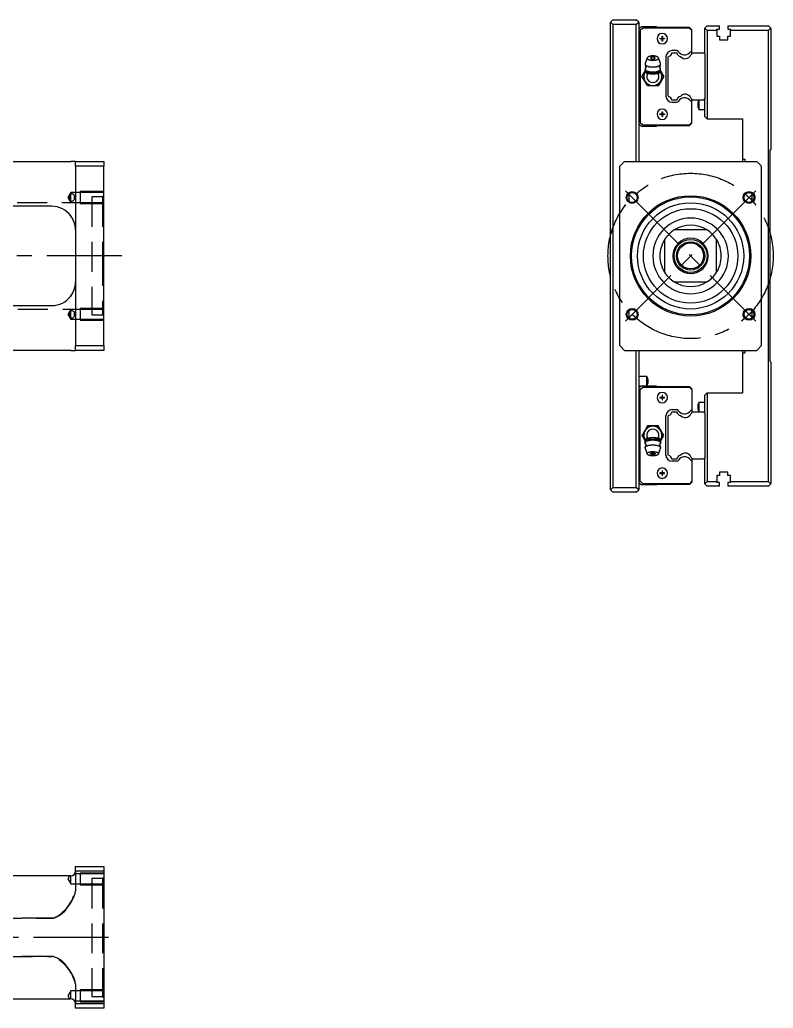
# Model space of a CAD drawing. Extents: x -25 to 921, y -348 to 120.
# Drawn here: x 601.9 to 921.1, y -318.6 to 100 of the extents above; entities that cross this region are included whole.
import ezdxf

# ---------------------------------------------------------------- set-up
doc = ezdxf.new("R2010")
doc.units = 0
doc.linetypes.add('CENTER', pattern=[50.8, 31.75, -6.35, 6.35, -6.35])
doc.linetypes.add('DASHED', pattern=[19.05, 12.7, -6.35])
doc.layers.get('0').update_dxf_attribs({"linetype": 'CONTINUOUS'})
doc.layers.add('CENTER', color=1, linetype='CENTER')

msp = doc.modelspace()

# ---------------------------------------------------------------- linework, layer by layer
at = {"color": 7, "linetype": 'CONTINUOUS'}
for p, q in [((853.08, 100), (852.08, 99)), ((852.08, -99), (852.08, 99)), ((852.08, 99), (853.08, 98)), ((853.08, 100), (863.08, 100)), ((863.08, 98), (853.08, 98)), ((853.08, 98), (853.08, -98)), ((864.08, 99), (863.08, 100)), ((863.08, 98), (864.08, 99)), ((863.08, 40), (863.08, 98)), ((864.08, 99), (864.08, 40)), ((865.08, 97), (864.08, 96)), ((865.78, 96.45), (864.78, 95.45)), ((871.58, 97), (865.08, 97)), ((885.58, 96.45), (865.78, 96.45)), ((871.83, 96.75), (871.58, 97)), ((885.58, 96.75), (871.83, 96.75)), ((886.58, 95.75), (885.58, 96.75)), ((886.58, 95.45), (885.58, 96.45)), ((892.08, 96.5), (893.08, 97.5)), ((892.08, 85.4), (892.08, 96.5)), ((893.08, 95.5), (892.08, 96.5)), ((893.08, 97.5), (898.38, 97.5)), ((898.38, 96), (898.38, 97.5)), ((901.78, 97.5), (919.08, 97.5)), ((901.78, 97.5), (901.78, 96)), ((919.08, 97.5), (920.08, 96.5)), ((920.08, 96.5), (919.08, 95.5)), ((920.08, 96.5), (920.08, 45)), ((864.78, 95.45), (864.78, 56.55)), ((873.08, 92.1), (873.98, 92.1)), ((873.08, 91.9), (873.08, 92.1)), ((873.98, 92.1), (873.98, 93)), ((873.98, 93), (874.18, 93)), ((873.98, 92.1), (874.08, 92)), ((874.18, 92.1), (874.08, 92)), ((874.18, 93), (874.18, 92.1)), ((874.18, 92.1), (875.08, 92.1)), ((875.08, 92.1), (875.08, 91.9)), ((886.58, 95.45), (886.58, 95.75)), ((886.58, 86.92), (886.58, 95.45)), ((897.23, 95.5), (893.08, 95.5)), ((893.08, 95.5), (893.08, 58)), ((897.23, 95.5), (897.23, 96)), ((897.23, 96), (898.38, 96)), ((897.23, 95.5), (897.23, 93)), ((897.23, 93), (898.38, 93)), ((898.38, 93), (898.38, 91.5)), ((901.78, 96), (902.93, 96)), ((901.78, 93), (902.93, 93)), ((901.78, 91.5), (901.78, 93)), ((902.93, 96), (902.93, 95.5)), ((902.93, 93), (902.93, 95.5)), ((919.08, 95.5), (902.93, 95.5)), ((919.08, -95.5), (919.08, 95.5)), ((873.98, 91.9), (873.08, 91.9)), ((873.98, 91.9), (874.08, 92)), ((873.98, 91), (873.98, 91.9)), ((874.18, 91), (873.98, 91)), ((874.18, 91.9), (874.08, 92)), ((875.08, 91.9), (874.18, 91.9)), ((874.18, 91.9), (874.18, 91)), ((898.38, 91.5), (901.78, 91.5)), ((864.08, 87), (864.58, 86.5)), ((864.58, 86.5), (864.58, 80.5)), ((867.7, 83.89), (866.81, 81.44)), ((867.7, 83.89), (867.68, 83.81)), ((867.68, 83.81), (867.68, 83.73)), ((867.68, 83.73), (867.7, 83.65)), ((867.73, 83.95), (867.7, 83.89)), ((867.77, 84.02), (867.73, 83.95)), ((867.83, 84.08), (867.77, 84.02)), ((867.89, 84.14), (867.83, 84.08)), ((867.97, 84.2), (867.89, 84.14)), ((868.06, 84.25), (867.97, 84.2)), ((868.15, 84.31), (868.06, 84.25)), ((868.26, 84.36), (868.15, 84.31)), ((868.38, 84.41), (868.26, 84.36)), ((868.5, 84.45), (868.38, 84.41)), ((868.64, 84.49), (868.5, 84.45)), ((868.78, 84.53), (868.64, 84.49)), ((868.93, 84.57), (868.78, 84.53)), ((869.08, 84.6), (868.93, 84.57)), ((869.24, 84.62), (869.08, 84.6)), ((869.1, 83.83), (869.08, 83.79)), ((869.08, 83.79), (869.08, 83.76)), ((869.08, 83.76), (869.08, 83.73)), ((869.08, 83.73), (869.1, 83.69)), ((869.11, 83.86), (869.1, 83.83)), ((869.14, 83.89), (869.11, 83.86)), ((869.17, 83.92), (869.14, 83.89)), ((869.21, 83.95), (869.17, 83.92)), ((869.26, 83.98), (869.21, 83.95)), ((869.4, 84.64), (869.24, 84.62)), ((869.31, 84.01), (869.26, 83.98)), ((869.37, 84.03), (869.31, 84.01)), ((869.44, 84.05), (869.37, 84.03)), ((869.57, 84.66), (869.4, 84.64)), ((869.51, 84.07), (869.44, 84.05)), ((869.58, 84.09), (869.51, 84.07)), ((869.74, 84.67), (869.57, 84.66)), ((869.66, 84.11), (869.58, 84.09)), ((869.74, 84.12), (869.66, 84.11)), ((869.91, 84.68), (869.74, 84.67)), ((869.82, 84.13), (869.74, 84.12)), ((869.91, 84.14), (869.82, 84.13)), ((870.08, 84.68), (869.91, 84.68)), ((869.99, 84.14), (869.91, 84.14)), ((870.08, 84.14), (869.99, 84.14)), ((870.25, 84.68), (870.08, 84.68)), ((870.17, 84.14), (870.08, 84.14)), ((870.25, 84.14), (870.17, 84.14)), ((870.42, 84.67), (870.25, 84.68)), ((870.34, 84.13), (870.25, 84.14)), ((870.42, 84.12), (870.34, 84.13)), ((870.59, 84.66), (870.42, 84.67)), ((870.5, 84.11), (870.42, 84.12)), ((870.58, 84.09), (870.5, 84.11)), ((870.65, 84.07), (870.58, 84.09)), ((870.76, 84.64), (870.59, 84.66)), ((870.72, 84.05), (870.65, 84.07)), ((870.79, 84.03), (870.72, 84.05)), ((870.92, 84.62), (870.76, 84.64)), ((870.85, 84.01), (870.79, 84.03)), ((870.9, 83.98), (870.85, 84.01)), ((870.95, 83.95), (870.9, 83.98)), ((871.08, 84.6), (870.92, 84.62)), ((870.99, 83.92), (870.95, 83.95)), ((871.02, 83.89), (870.99, 83.92)), ((871.05, 83.86), (871.02, 83.89)), ((871.06, 83.83), (871.05, 83.86)), ((871.08, 83.79), (871.06, 83.83)), ((871.06, 83.69), (871.08, 83.73)), ((871.23, 84.57), (871.08, 84.6)), ((871.08, 83.76), (871.08, 83.79)), ((871.08, 83.73), (871.08, 83.76)), ((871.38, 84.53), (871.23, 84.57)), ((871.52, 84.49), (871.38, 84.53)), ((871.66, 84.45), (871.52, 84.49)), ((871.78, 84.41), (871.66, 84.45)), ((871.9, 84.36), (871.78, 84.41)), ((872.01, 84.31), (871.9, 84.36)), ((872.1, 84.25), (872.01, 84.31)), ((872.19, 84.2), (872.1, 84.25)), ((872.27, 84.14), (872.19, 84.2)), ((872.33, 84.08), (872.27, 84.14)), ((872.39, 84.02), (872.33, 84.08)), ((872.43, 83.95), (872.39, 84.02)), ((872.46, 83.89), (872.43, 83.95)), ((872.48, 83.81), (872.46, 83.89)), ((873.35, 81.44), (872.46, 83.89)), ((872.46, 83.65), (872.48, 83.73)), ((872.48, 83.73), (872.48, 83.81)), ((875.65, 84.33), (875.65, 67.67)), ((876.58, 84.2), (876.74, 84.48)), ((876.58, 67.8), (876.58, 84.2)), ((878.14, 86), (880.22, 86)), ((880.16, 86.93), (878.25, 86.93)), ((886.58, 86.92), (885.62, 85.95)), ((886.13, 85.15), (886.58, 85.6)), ((886.58, 85.6), (886.58, 86.92)), ((886.58, 85.6), (886.98, 86)), ((886.98, 86), (891.48, 86)), ((891.48, 86), (892.08, 85.4)), ((892.08, 85.4), (892.08, 66.6)), ((864.58, 80.5), (864.08, 80)), ((866.81, 81.44), (866.78, 81.27)), ((866.78, 81.27), (866.79, 81.17)), ((866.79, 81.17), (866.82, 81.07)), ((866.82, 81.07), (866.87, 80.97)), ((866.87, 80.97), (866.94, 80.88)), ((866.95, 79.59), (866.9, 79.52)), ((866.94, 80.88), (867.03, 80.78)), ((867.01, 79.65), (866.95, 79.59)), ((867.08, 79.71), (867.01, 79.65)), ((867.03, 80.78), (867.14, 80.69)), ((867.14, 79.77), (867.08, 79.71)), ((867.14, 80.69), (867.27, 80.61)), ((867.27, 80.61), (867.41, 80.52)), ((867.41, 80.52), (867.57, 80.45)), ((867.57, 80.45), (867.75, 80.37)), ((867.7, 83.65), (867.73, 83.58)), ((867.73, 83.58), (867.78, 83.5)), ((867.75, 80.37), (867.94, 80.31)), ((867.78, 83.5), (867.85, 83.42)), ((867.85, 83.42), (867.93, 83.35)), ((867.93, 83.35), (868.03, 83.28)), ((867.94, 80.31), (868.14, 80.24)), ((868.03, 83.28), (868.14, 83.22)), ((868.14, 83.22), (868.27, 83.16)), ((868.14, 80.24), (868.36, 80.19)), ((868.27, 83.16), (868.41, 83.1)), ((868.36, 80.19), (868.58, 80.14)), ((868.41, 83.1), (868.56, 83.05)), ((868.56, 83.05), (868.73, 83)), ((868.58, 80.14), (868.82, 80.1)), ((868.73, 83), (868.9, 82.96)), ((868.82, 80.1), (869.06, 80.07)), ((868.9, 82.96), (869.09, 82.92)), ((869.06, 80.07), (869.31, 80.04)), ((869.09, 82.92), (869.28, 82.9)), ((869.1, 83.69), (869.11, 83.66)), ((869.11, 83.66), (869.14, 83.63)), ((869.14, 83.63), (869.17, 83.6)), ((869.17, 83.6), (869.21, 83.57)), ((869.21, 83.57), (869.26, 83.54)), ((869.26, 83.54), (869.31, 83.51)), ((869.28, 82.9), (869.47, 82.87)), ((869.31, 83.51), (869.37, 83.49)), ((869.31, 80.04), (869.56, 80.02)), ((869.37, 83.49), (869.44, 83.47)), ((869.44, 83.47), (869.51, 83.45)), ((869.47, 82.87), (869.67, 82.86)), ((869.51, 83.45), (869.58, 83.43)), ((869.56, 80.02), (869.82, 80.01)), ((869.58, 83.43), (869.66, 83.41)), ((869.66, 83.41), (869.74, 83.4)), ((869.67, 82.86), (869.88, 82.85)), ((869.74, 83.4), (869.82, 83.39)), ((869.82, 83.39), (869.91, 83.38)), ((869.82, 80.01), (870.08, 80)), ((869.88, 82.85), (870.08, 82.84)), ((869.91, 83.38), (869.99, 83.38)), ((869.99, 83.38), (870.08, 83.38)), ((870.08, 83.38), (870.17, 83.38)), ((870.08, 82.84), (870.28, 82.85)), ((870.08, 80), (870.34, 80.01)), ((870.17, 83.38), (870.25, 83.38)), ((870.25, 83.38), (870.34, 83.39)), ((870.28, 82.85), (870.49, 82.86)), ((870.34, 83.39), (870.42, 83.4)), ((870.34, 80.01), (870.6, 80.02)), ((870.42, 83.4), (870.5, 83.41)), ((870.49, 82.86), (870.69, 82.87)), ((870.5, 83.41), (870.58, 83.43)), ((870.58, 83.43), (870.65, 83.45)), ((870.6, 80.02), (870.85, 80.04)), ((870.65, 83.45), (870.72, 83.47)), ((870.69, 82.87), (870.88, 82.9)), ((870.72, 83.47), (870.79, 83.49)), ((870.79, 83.49), (870.85, 83.51)), ((870.85, 83.51), (870.9, 83.54)), ((870.85, 80.04), (871.1, 80.07)), ((870.88, 82.9), (871.07, 82.92)), ((870.9, 83.54), (870.95, 83.57)), ((870.95, 83.57), (870.99, 83.6)), ((870.99, 83.6), (871.02, 83.63)), ((871.02, 83.63), (871.05, 83.66)), ((871.05, 83.66), (871.06, 83.69)), ((871.07, 82.92), (871.26, 82.96)), ((871.1, 80.07), (871.34, 80.1)), ((871.26, 82.96), (871.43, 83)), ((871.34, 80.1), (871.58, 80.14)), ((871.43, 83), (871.6, 83.05)), ((871.58, 80.14), (871.8, 80.19)), ((871.6, 83.05), (871.75, 83.1)), ((871.75, 83.1), (871.89, 83.16)), ((871.8, 80.19), (872.02, 80.24)), ((871.89, 83.16), (872.02, 83.22)), ((872.02, 83.22), (872.13, 83.28)), ((872.02, 80.24), (872.22, 80.31)), ((872.13, 83.28), (872.23, 83.35)), ((872.22, 80.31), (872.41, 80.37)), ((872.23, 83.35), (872.31, 83.42)), ((872.31, 83.42), (872.38, 83.5)), ((872.38, 83.5), (872.43, 83.58)), ((872.41, 80.37), (872.59, 80.45)), ((872.43, 83.58), (872.46, 83.65)), ((872.59, 80.45), (872.75, 80.52)), ((872.75, 80.52), (872.89, 80.61)), ((872.89, 80.61), (873.02, 80.69)), ((873.02, 80.69), (873.13, 80.78)), ((873.08, 79.71), (873.02, 79.77)), ((873.15, 79.65), (873.08, 79.71)), ((873.13, 80.78), (873.22, 80.88)), ((873.21, 79.59), (873.15, 79.65)), ((873.26, 79.52), (873.21, 79.59)), ((873.22, 80.88), (873.29, 80.97)), ((873.29, 80.97), (873.34, 81.07)), ((873.34, 81.07), (873.37, 81.17)), ((873.38, 81.27), (873.35, 81.44)), ((873.37, 81.17), (873.38, 81.27)), ((865.46, 76), (866.62, 78)), ((866.62, 74), (865.46, 76)), ((866.62, 78), (866.9, 78.49)), ((866.8, 79.33), (866.78, 79.26)), ((866.78, 79.26), (866.78, 79.19)), ((866.78, 79.19), (866.79, 79.09)), ((866.78, 79.19), (866.78, 78.82)), ((866.78, 78.82), (866.78, 78.75)), ((866.78, 78.75), (866.8, 78.69)), ((866.79, 79.09), (866.82, 78.99)), ((866.82, 79.39), (866.8, 79.33)), ((866.8, 78.69), (866.82, 78.62)), ((866.85, 79.46), (866.82, 79.39)), ((866.82, 78.99), (866.87, 78.9)), ((866.82, 78.62), (866.85, 78.55)), ((866.9, 79.52), (866.85, 79.46)), ((866.85, 78.55), (866.9, 78.49)), ((866.87, 78.9), (866.94, 78.8)), ((866.9, 78.49), (866.95, 78.42)), ((866.94, 78.8), (867.03, 78.71)), ((866.95, 78.42), (867.01, 78.36)), ((866.99, 77.98), (867, 78.05)), ((866.99, 77.91), (866.99, 77.98)), ((867, 77.84), (866.99, 77.91)), ((867, 78.05), (867.02, 78.12)), ((867.01, 77.78), (867, 77.84)), ((867.01, 78.36), (867.08, 78.3)), ((867.02, 77.72), (867.01, 77.78)), ((867.02, 78.12), (867.04, 78.2)), ((867.05, 77.66), (867.02, 77.72)), ((867.03, 78.71), (867.14, 78.62)), ((867.04, 78.2), (867.07, 78.27)), ((867.08, 77.61), (867.05, 77.66)), ((867.07, 78.27), (867.08, 78.29)), ((867.08, 78.3), (867.2, 78.21)), ((867.08, 78.3), (868.07, 77.46)), ((867.11, 77.55), (867.08, 77.61)), ((867.16, 77.5), (867.11, 77.55)), ((867.14, 78.62), (867.27, 78.53)), ((867.2, 77.46), (867.16, 77.5)), ((867.2, 78.21), (867.34, 78.12)), ((867.26, 77.41), (867.2, 77.46)), ((867.32, 77.36), (867.26, 77.41)), ((867.27, 78.53), (867.41, 78.45)), ((867.4, 77.32), (867.32, 77.36)), ((867.34, 78.12), (867.5, 78.03)), ((867.48, 77.28), (867.4, 77.32)), ((867.41, 78.45), (867.57, 78.37)), ((867.57, 77.24), (867.48, 77.28)), ((867.5, 78.03), (867.67, 77.96)), ((867.57, 78.37), (867.75, 78.3)), ((867.67, 77.21), (867.57, 77.24)), ((867.67, 77.96), (867.87, 77.88)), ((867.76, 77.18), (867.67, 77.21)), ((867.75, 78.3), (867.94, 78.23)), ((867.87, 77.88), (868.07, 77.82)), ((867.94, 78.23), (868.14, 78.17)), ((868.07, 77.82), (868.29, 77.76)), ((868.24, 77.35), (868.07, 77.46)), ((868.14, 78.17), (868.36, 78.11)), ((868.44, 77.27), (868.24, 77.35)), ((868.29, 77.76), (868.53, 77.71)), ((868.36, 78.11), (868.58, 78.07)), ((868.53, 77.71), (868.77, 77.66)), ((868.58, 78.07), (868.82, 78.02)), ((868.77, 77.66), (869.02, 77.63)), ((868.82, 78.02), (869.06, 77.99)), ((869.02, 77.63), (869.28, 77.6)), ((869.06, 77.99), (869.31, 77.96)), ((869.28, 77.6), (869.54, 77.58)), ((869.31, 77.96), (869.56, 77.94)), ((869.54, 77.58), (869.81, 77.56)), ((869.56, 77.94), (869.82, 77.93)), ((869.81, 77.56), (870.08, 77.56)), ((869.82, 77.93), (870.08, 77.93)), ((870.08, 77.93), (870.34, 77.93)), ((870.08, 77.56), (870.35, 77.56)), ((870.34, 77.93), (870.6, 77.94)), ((870.35, 77.56), (870.62, 77.58)), ((870.6, 77.94), (870.85, 77.96)), ((870.62, 77.58), (870.88, 77.6)), ((870.85, 77.96), (871.1, 77.99)), ((870.88, 77.6), (871.14, 77.63)), ((871.1, 77.99), (871.34, 78.02)), ((871.14, 77.63), (871.39, 77.66)), ((871.34, 78.02), (871.58, 78.07)), ((871.39, 77.66), (871.63, 77.71)), ((871.58, 78.07), (871.8, 78.11)), ((871.63, 77.71), (871.87, 77.76)), ((871.86, 77.32), (871.65, 77.25)), ((871.8, 78.11), (872.02, 78.17)), ((872.09, 77.46), (871.86, 77.32)), ((871.87, 77.76), (872.09, 77.82)), ((872.02, 78.17), (872.22, 78.23)), ((872.09, 77.46), (873.08, 78.3)), ((872.09, 77.82), (872.29, 77.88)), ((872.22, 78.23), (872.41, 78.3)), ((872.29, 77.88), (872.49, 77.96)), ((872.49, 77.21), (872.4, 77.18)), ((872.41, 78.3), (872.59, 78.37)), ((872.49, 77.96), (872.66, 78.03)), ((872.59, 77.24), (872.49, 77.21)), ((872.59, 78.37), (872.75, 78.45)), ((872.68, 77.28), (872.59, 77.24)), ((872.66, 78.03), (872.82, 78.12)), ((872.76, 77.32), (872.68, 77.28)), ((872.75, 78.45), (872.89, 78.53)), ((872.83, 77.36), (872.76, 77.32)), ((872.82, 78.12), (872.96, 78.21)), ((872.9, 77.41), (872.83, 77.36)), ((872.89, 78.53), (873.02, 78.62)), ((872.96, 77.46), (872.9, 77.41)), ((872.96, 78.21), (873.08, 78.3)), ((873, 77.5), (872.96, 77.46)), ((873.05, 77.55), (873, 77.5)), ((873.02, 78.62), (873.13, 78.71)), ((873.08, 77.61), (873.05, 77.55)), ((873.08, 78.3), (873.15, 78.36)), ((873.08, 78.29), (873.09, 78.27)), ((873.11, 77.66), (873.08, 77.61)), ((873.09, 78.27), (873.12, 78.2)), ((873.14, 77.72), (873.11, 77.66)), ((873.12, 78.2), (873.14, 78.12)), ((873.13, 78.71), (873.22, 78.8)), ((873.14, 78.12), (873.16, 78.05)), ((873.15, 77.78), (873.14, 77.72)), ((873.15, 78.36), (873.21, 78.42)), ((873.16, 77.84), (873.15, 77.78)), ((873.16, 78.05), (873.17, 77.98)), ((873.17, 77.91), (873.16, 77.84)), ((873.17, 77.98), (873.17, 77.91)), ((873.21, 78.42), (873.26, 78.49)), ((873.22, 78.8), (873.29, 78.9)), ((873.31, 79.46), (873.26, 79.52)), ((873.26, 78.49), (873.31, 78.55)), ((873.26, 78.49), (873.54, 78)), ((873.29, 78.9), (873.34, 78.99)), ((873.34, 79.39), (873.31, 79.46)), ((873.31, 78.55), (873.34, 78.62)), ((873.36, 79.33), (873.34, 79.39)), ((873.34, 78.99), (873.37, 79.09)), ((873.34, 78.62), (873.36, 78.69)), ((873.38, 79.26), (873.36, 79.33)), ((873.36, 78.69), (873.38, 78.75)), ((873.37, 79.09), (873.38, 79.19)), ((873.38, 79.19), (873.38, 79.26)), ((873.38, 78.82), (873.38, 79.19)), ((873.38, 78.75), (873.38, 78.82)), ((873.54, 78), (874.7, 76)), ((874.7, 76), (873.54, 74)), ((864.08, 72), (864.58, 71.5)), ((864.58, 71.5), (864.58, 65.5)), ((867.77, 72), (866.62, 74)), ((870.08, 72), (867.77, 72)), ((872.39, 72), (870.08, 72)), ((873.54, 74), (872.39, 72)), ((876.74, 67.52), (876.58, 67.8)), ((864.58, 65.5), (864.08, 65)), ((880.22, 66), (878.14, 66)), ((878.25, 65.07), (880.16, 65.07)), ((885.62, 66.05), (886.58, 65.08)), ((886.98, 66), (886.13, 66.85)), ((886.58, 65.08), (886.58, 66.4)), ((886.58, 56.55), (886.58, 65.08)), ((891.48, 66), (886.98, 66)), ((889.08, 64.06), (889.08, 63.94)), ((889.58, 66), (889.58, 62)), ((892.08, 66.6), (891.48, 66)), ((892.08, 66), (891.48, 66)), ((892.08, 59), (892.08, 66.6)), ((873.08, 60.1), (873.98, 60.1)), ((873.08, 59.9), (873.08, 60.1)), ((873.98, 59.9), (873.08, 59.9)), ((873.98, 60.1), (873.98, 61)), ((873.98, 61), (874.18, 61)), ((873.98, 60.1), (874.08, 60)), ((873.98, 59.9), (874.08, 60)), ((873.98, 59), (873.98, 59.9)), ((874.18, 59), (873.98, 59)), ((874.18, 60.1), (874.08, 60)), ((874.18, 59.9), (874.08, 60)), ((874.18, 61), (874.18, 60.1)), ((874.18, 60.1), (875.08, 60.1)), ((875.08, 59.9), (874.18, 59.9)), ((874.18, 59.9), (874.18, 59)), ((875.08, 60.1), (875.08, 59.9)), ((889.58, 62), (892.08, 62)), ((892.08, 59), (893.08, 58)), ((864.08, 56), (865.08, 55)), ((864.78, 56.55), (865.78, 55.55)), ((865.08, 55), (871.58, 55)), ((865.78, 55.55), (885.58, 55.55)), ((871.58, 55), (871.83, 55.25)), ((871.83, 55.25), (885.58, 55.25)), ((885.58, 55.55), (886.58, 56.55)), ((885.58, 55.25), (886.58, 56.25)), ((886.58, 56.25), (886.58, 56.55)), ((893.08, 58), (908.08, 58)), ((908.08, 58), (908.08, 41)), ((919.58, 44.5), (920.08, 45)), ((919.58, 44.5), (919.58, -44.5)), ((590, 40), (623.5, 40)), ((625.5, 40), (623.5, 40)), ((625.5, 38), (625.5, 40)), ((625.5, 40), (637.5, 40)), ((625.5, 38), (625.5, -38)), ((637.5, 38), (625.5, 38)), ((637.5, 40), (637.5, 38)), ((637.5, -38), (637.5, 38)), ((858.08, 40), (856.08, 38)), ((856.08, -38), (856.08, 38)), ((858.08, 40), (914.08, 40)), ((908.08, 41), (908.08, 40)), ((908.08, 41), (909.08, 41)), ((909.08, 41), (909.08, 40)), ((916.08, 38), (914.08, 40)), ((916.08, -38), (916.08, 38)), ((623.02, 24.91), (623.06, 25.23)), ((623.06, 25.23), (623.16, 25.61)), ((623.16, 25.61), (623.3, 25.99)), ((623.3, 25.99), (623.5, 26.44)), ((623.5, 26.44), (623.72, 26.43)), ((623.5, 23.06), (623.5, 26.44)), ((623.72, 26.43), (623.94, 26.4)), ((623.94, 26.4), (624.15, 26.35)), ((624.15, 26.35), (624.35, 26.28)), ((624.35, 26.28), (624.58, 26.14)), ((624.58, 26.14), (624.77, 25.97)), ((624.77, 25.97), (624.91, 25.77)), ((624.91, 25.77), (625.02, 25.53)), ((625.02, 25.53), (625.08, 25.3)), ((860.08, 23.06), (860.08, 26.44)), ((912.08, 26.44), (912.08, 23.06)), ((615.5, 21), (575, 21)), ((623.58, 23.06), (623.5, 23.06)), ((623.82, 23.08), (623.58, 23.06)), ((624.04, 23.12), (623.82, 23.08)), ((624.29, 23.2), (624.04, 23.12)), ((624.52, 23.31), (624.29, 23.2)), ((624.72, 23.48), (624.52, 23.31)), ((624.88, 23.67), (624.72, 23.48)), ((624.99, 23.9), (624.88, 23.67)), ((625.06, 24.11), (624.99, 23.9)), ((893.01, 11), (879.15, 11)), ((875.08, 6.93), (875.08, -6.93)), ((897.08, -6.93), (897.08, 6.93)), ((879.15, -11), (893.01, -11)), ((575, -21), (615.5, -21)), ((623.02, -24.59), (623.06, -24.27)), ((623.06, -24.27), (623.16, -23.89)), ((623.16, -23.89), (623.3, -23.51)), ((623.3, -23.51), (623.5, -23.06)), ((623.5, -23.06), (623.72, -23.07)), ((623.5, -26.44), (623.5, -23.06)), ((623.72, -23.07), (623.94, -23.1)), ((623.94, -23.1), (624.15, -23.15)), ((624.15, -23.15), (624.35, -23.22)), ((624.35, -23.22), (624.58, -23.35)), ((624.58, -23.35), (624.77, -23.53)), ((624.77, -23.53), (624.91, -23.73)), ((624.91, -23.73), (625.02, -23.96)), ((625.02, -23.96), (625.08, -24.2)), ((860.08, -26.44), (860.08, -23.06)), ((912.08, -23.06), (912.08, -26.44)), ((623.58, -26.43), (623.5, -26.44)), ((623.82, -26.42), (623.58, -26.43)), ((624.04, -26.38), (623.82, -26.42)), ((624.29, -26.3), (624.04, -26.38)), ((624.52, -26.18), (624.29, -26.3)), ((624.72, -26.02), (624.52, -26.18)), ((624.88, -25.83), (624.72, -26.02)), ((624.99, -25.6), (624.88, -25.83)), ((625.06, -25.39), (624.99, -25.6)), ((623.5, -40), (590, -40)), ((623.5, -40), (625.5, -40)), ((625.5, -40), (625.5, -38)), ((625.5, -38), (637.5, -38)), ((637.5, -40), (625.5, -40)), ((637.5, -38), (637.5, -40)), ((856.08, -38), (858.08, -40)), ((858.08, -40), (914.08, -40)), ((863.08, -98), (863.08, -40)), ((864.08, -40), (864.08, -99)), ((908.08, -40), (908.08, -41)), ((908.08, -41), (909.08, -41)), ((908.08, -41), (908.08, -58)), ((909.08, -40), (909.08, -41)), ((914.08, -40), (916.08, -38)), ((920.08, -45), (919.58, -44.5)), ((920.08, -45), (920.08, -96.5)), ((867.58, -51), (864.08, -51)), ((867.58, -53), (867.58, -51)), ((867.58, -55), (867.58, -53)), ((868.08, -53.06), (868.08, -52.94)), ((864.08, -55), (865.08, -55)), ((864.08, -56), (865.08, -55)), ((864.78, -56.55), (865.78, -55.55)), ((864.78, -95.45), (864.78, -56.55)), ((865.08, -55), (871.58, -55)), ((865.78, -55.55), (885.58, -55.55)), ((871.58, -55), (871.83, -55.25)), ((871.83, -55.25), (885.58, -55.25)), ((885.58, -55.25), (886.58, -56.25)), ((885.58, -55.55), (886.58, -56.55)), ((886.58, -56.25), (886.58, -56.55)), ((886.58, -56.55), (886.58, -65.08)), ((893.08, -58), (892.08, -59)), ((893.08, -58), (908.08, -58)), ((893.08, -58), (893.08, -95.5)), ((873.98, -59.9), (873.08, -59.9)), ((873.08, -59.9), (873.08, -60.1)), ((873.08, -60.1), (873.98, -60.1)), ((873.98, -59), (873.98, -59.9)), ((874.18, -59), (873.98, -59)), ((873.98, -59.9), (874.08, -60)), ((873.98, -60.1), (874.08, -60)), ((873.98, -60.1), (873.98, -61)), ((873.98, -61), (874.18, -61)), ((874.18, -59.9), (874.08, -60)), ((874.18, -60.1), (874.08, -60)), ((874.18, -59.9), (874.18, -59)), ((875.08, -59.9), (874.18, -59.9)), ((874.18, -61), (874.18, -60.1)), ((874.18, -60.1), (875.08, -60.1)), ((875.08, -60.1), (875.08, -59.9)), ((892.08, -62), (889.58, -62)), ((889.58, -62), (889.58, -66)), ((892.08, -66.6), (892.08, -59)), ((864.58, -65.5), (864.08, -65)), ((864.58, -71.5), (864.58, -65.5)), ((878.14, -66), (880.22, -66)), ((878.25, -65.07), (880.16, -65.07)), ((885.62, -66.05), (886.58, -65.08)), ((886.13, -66.85), (886.58, -66.4)), ((886.58, -65.08), (886.58, -66.4)), ((886.58, -66.4), (886.98, -66)), ((886.98, -66), (891.48, -66)), ((889.08, -63.94), (889.08, -64.06)), ((891.48, -66), (892.08, -66)), ((891.48, -66), (892.08, -66.6)), ((892.08, -66.6), (892.08, -85.4)), ((875.65, -84.33), (875.65, -67.67)), ((876.58, -67.8), (876.74, -67.52)), ((876.58, -84.2), (876.58, -67.8)), ((864.08, -72), (864.58, -71.5)), ((866.62, -74), (865.46, -76)), ((867.77, -72), (866.62, -74)), ((870.08, -72), (867.77, -72)), ((872.39, -72), (870.08, -72)), ((873.54, -74), (872.39, -72)), ((874.7, -76), (873.54, -74)), ((865.46, -76), (866.62, -78)), ((866.62, -78), (866.9, -78.49)), ((866.78, -78.75), (866.8, -78.69)), ((866.78, -78.82), (866.78, -78.75)), ((866.78, -78.82), (866.78, -79.19)), ((866.78, -79.19), (866.79, -79.09)), ((866.78, -79.26), (866.78, -79.19)), ((866.8, -79.33), (866.78, -79.26)), ((866.79, -79.09), (866.82, -78.99)), ((866.8, -78.69), (866.82, -78.62)), ((866.82, -79.39), (866.8, -79.33)), ((866.82, -78.62), (866.85, -78.55)), ((866.82, -78.99), (866.87, -78.9)), ((866.85, -79.46), (866.82, -79.39)), ((866.85, -78.55), (866.9, -78.49)), ((866.9, -79.52), (866.85, -79.46)), ((866.87, -78.9), (866.94, -78.8)), ((866.9, -78.49), (866.95, -78.42)), ((866.95, -79.59), (866.9, -79.52)), ((866.94, -78.8), (867.03, -78.71)), ((866.95, -78.42), (867.01, -78.36)), ((867, -77.85), (866.99, -77.91)), ((866.99, -77.91), (866.99, -77.98)), ((866.99, -77.98), (867, -78.05)), ((867.01, -77.78), (867, -77.85)), ((867, -78.05), (867.02, -78.12)), ((867.02, -77.72), (867.01, -77.78)), ((867.01, -78.36), (867.08, -78.3)), ((867.05, -77.66), (867.02, -77.72)), ((867.02, -78.12), (867.04, -78.2)), ((867.03, -78.71), (867.14, -78.62)), ((867.04, -78.2), (867.07, -78.27)), ((867.08, -77.61), (867.05, -77.66)), ((867.07, -78.27), (867.08, -78.29)), ((868.07, -77.46), (867.08, -78.3)), ((867.11, -77.55), (867.08, -77.61)), ((867.08, -78.3), (867.2, -78.21)), ((867.15, -77.5), (867.11, -77.55)), ((867.14, -78.62), (867.27, -78.53)), ((867.2, -77.46), (867.15, -77.5)), ((867.26, -77.41), (867.2, -77.46)), ((867.2, -78.21), (867.34, -78.12)), ((867.32, -77.36), (867.26, -77.41)), ((867.27, -78.53), (867.41, -78.45)), ((867.4, -77.32), (867.32, -77.36)), ((867.34, -78.12), (867.5, -78.03)), ((867.48, -77.28), (867.4, -77.32)), ((867.41, -78.45), (867.57, -78.37)), ((867.57, -77.24), (867.48, -77.28)), ((867.5, -78.03), (867.67, -77.96)), ((867.66, -77.21), (867.57, -77.24)), ((867.57, -78.37), (867.75, -78.3)), ((867.76, -77.18), (867.66, -77.21)), ((867.67, -77.96), (867.87, -77.88)), ((867.75, -78.3), (867.94, -78.23)), ((867.87, -77.88), (868.07, -77.82)), ((867.94, -78.23), (868.14, -78.17)), ((868.19, -77.38), (868.07, -77.46)), ((868.07, -77.82), (868.29, -77.76)), ((868.14, -78.17), (868.36, -78.11)), ((868.38, -77.29), (868.19, -77.38)), ((868.29, -77.76), (868.53, -77.71)), ((868.36, -78.11), (868.58, -78.07)), ((868.53, -77.71), (868.77, -77.66)), ((868.58, -78.07), (868.82, -78.02)), ((868.77, -77.66), (869.02, -77.63)), ((868.82, -78.02), (869.06, -77.99)), ((869.02, -77.63), (869.28, -77.6)), ((869.06, -77.99), (869.31, -77.96)), ((869.28, -77.6), (869.54, -77.58)), ((869.31, -77.96), (869.56, -77.94)), ((869.54, -77.58), (869.81, -77.56)), ((869.56, -77.94), (869.82, -77.93)), ((869.81, -77.56), (870.08, -77.56)), ((869.82, -77.93), (870.08, -77.93)), ((870.08, -77.56), (870.35, -77.56)), ((870.08, -77.93), (870.34, -77.93)), ((870.34, -77.93), (870.6, -77.94)), ((870.35, -77.56), (870.62, -77.58)), ((870.6, -77.94), (870.85, -77.96)), ((870.62, -77.58), (870.88, -77.6)), ((870.85, -77.96), (871.1, -77.99)), ((870.88, -77.6), (871.14, -77.63)), ((871.1, -77.99), (871.34, -78.02)), ((871.14, -77.63), (871.39, -77.66)), ((871.34, -78.02), (871.58, -78.07)), ((871.39, -77.66), (871.63, -77.71)), ((871.58, -78.07), (871.8, -78.11)), ((871.63, -77.71), (871.87, -77.76)), ((871.91, -77.34), (871.68, -77.26)), ((871.8, -78.11), (872.02, -78.17)), ((871.87, -77.76), (872.09, -77.82)), ((872.09, -77.46), (871.91, -77.34)), ((872.02, -78.17), (872.22, -78.23)), ((873.08, -78.3), (872.09, -77.46)), ((872.09, -77.82), (872.29, -77.88)), ((872.22, -78.23), (872.41, -78.3)), ((872.29, -77.88), (872.49, -77.96)), ((872.5, -77.21), (872.4, -77.18)), ((872.41, -78.3), (872.59, -78.37)), ((872.49, -77.96), (872.66, -78.03)), ((872.59, -77.24), (872.5, -77.21)), ((872.68, -77.28), (872.59, -77.24)), ((872.59, -78.37), (872.75, -78.45)), ((872.66, -78.03), (872.82, -78.12)), ((872.76, -77.32), (872.68, -77.28)), ((872.75, -78.45), (872.89, -78.53)), ((872.84, -77.36), (872.76, -77.32)), ((872.82, -78.12), (872.96, -78.21)), ((872.9, -77.41), (872.84, -77.36)), ((872.89, -78.53), (873.02, -78.62)), ((872.96, -77.46), (872.9, -77.41)), ((873, -77.5), (872.96, -77.46)), ((872.96, -78.21), (873.08, -78.3)), ((873.05, -77.55), (873, -77.5)), ((873.02, -78.62), (873.13, -78.71)), ((873.08, -77.61), (873.05, -77.55)), ((873.11, -77.66), (873.08, -77.61)), ((873.08, -78.29), (873.09, -78.27)), ((873.08, -78.3), (873.15, -78.36)), ((873.09, -78.27), (873.12, -78.2)), ((873.14, -77.72), (873.11, -77.66)), ((873.12, -78.2), (873.14, -78.12)), ((873.13, -78.71), (873.22, -78.8)), ((873.15, -77.78), (873.14, -77.72)), ((873.14, -78.12), (873.16, -78.05)), ((873.16, -77.84), (873.15, -77.78)), ((873.15, -78.36), (873.21, -78.42)), ((873.17, -77.91), (873.16, -77.84)), ((873.16, -78.05), (873.17, -77.98)), ((873.17, -77.98), (873.17, -77.91)), ((873.21, -78.42), (873.26, -78.49)), ((873.26, -79.52), (873.21, -79.59)), ((873.22, -78.8), (873.29, -78.9)), ((873.26, -78.49), (873.54, -78)), ((873.26, -78.49), (873.31, -78.55)), ((873.31, -79.46), (873.26, -79.52)), ((873.29, -78.9), (873.34, -78.99)), ((873.31, -78.55), (873.34, -78.62)), ((873.34, -79.39), (873.31, -79.46)), ((873.34, -78.62), (873.36, -78.69)), ((873.34, -78.99), (873.37, -79.09)), ((873.36, -79.33), (873.34, -79.39)), ((873.36, -78.69), (873.38, -78.75)), ((873.38, -79.26), (873.36, -79.33)), ((873.37, -79.09), (873.38, -79.19)), ((873.38, -78.75), (873.38, -78.82)), ((873.38, -79.19), (873.38, -78.82)), ((873.38, -79.19), (873.38, -79.26)), ((873.54, -78), (874.7, -76)), ((864.58, -80.5), (864.08, -80)), ((864.58, -86.5), (864.58, -80.5)), ((866.78, -81.27), (866.79, -81.17)), ((866.81, -81.44), (866.78, -81.27)), ((866.79, -81.17), (866.82, -81.07)), ((866.81, -81.44), (867.7, -83.89)), ((866.82, -81.07), (866.87, -80.97)), ((866.87, -80.97), (866.94, -80.88)), ((866.94, -80.88), (867.03, -80.78)), ((867.01, -79.65), (866.95, -79.59)), ((867.08, -79.71), (867.01, -79.65)), ((867.03, -80.78), (867.14, -80.69)), ((867.08, -79.71), (867.14, -79.77)), ((867.14, -80.69), (867.27, -80.61)), ((867.27, -80.61), (867.41, -80.52)), ((867.41, -80.52), (867.57, -80.45)), ((867.57, -80.45), (867.75, -80.37)), ((867.68, -83.73), (867.7, -83.65)), ((867.7, -83.65), (867.73, -83.58)), ((867.73, -83.58), (867.78, -83.5)), ((867.75, -80.37), (867.94, -80.31)), ((867.78, -83.5), (867.85, -83.42)), ((867.85, -83.42), (867.93, -83.35)), ((867.93, -83.35), (868.03, -83.28)), ((867.94, -80.31), (868.14, -80.24)), ((868.03, -83.28), (868.14, -83.22)), ((868.14, -80.24), (868.36, -80.19)), ((868.14, -83.22), (868.27, -83.16)), ((868.27, -83.16), (868.41, -83.1)), ((868.36, -80.19), (868.58, -80.14)), ((868.41, -83.1), (868.56, -83.05)), ((868.56, -83.05), (868.73, -83)), ((868.58, -80.14), (868.82, -80.1)), ((868.73, -83), (868.9, -82.96)), ((868.82, -80.1), (869.06, -80.07)), ((868.9, -82.96), (869.09, -82.92)), ((869.06, -80.07), (869.31, -80.04)), ((869.08, -83.73), (869.1, -83.69)), ((869.09, -82.92), (869.28, -82.9)), ((869.1, -83.69), (869.11, -83.66)), ((869.11, -83.66), (869.14, -83.63)), ((869.14, -83.63), (869.17, -83.6)), ((869.17, -83.6), (869.21, -83.57)), ((869.21, -83.57), (869.26, -83.54)), ((869.26, -83.54), (869.31, -83.51)), ((869.28, -82.9), (869.47, -82.87)), ((869.31, -80.04), (869.56, -80.02)), ((869.31, -83.51), (869.37, -83.49)), ((869.37, -83.49), (869.44, -83.47)), ((869.44, -83.47), (869.51, -83.45)), ((869.47, -82.87), (869.67, -82.86)), ((869.51, -83.45), (869.58, -83.43)), ((869.56, -80.02), (869.82, -80.01)), ((869.58, -83.43), (869.66, -83.41)), ((869.66, -83.41), (869.74, -83.4)), ((869.67, -82.86), (869.88, -82.85)), ((869.74, -83.4), (869.82, -83.39)), ((869.82, -80.01), (870.08, -80)), ((869.82, -83.39), (869.91, -83.38)), ((869.88, -82.85), (870.08, -82.84)), ((869.91, -83.38), (869.99, -83.38)), ((869.99, -83.38), (870.08, -83.38)), ((870.08, -80), (870.34, -80.01)), ((870.08, -82.84), (870.28, -82.85)), ((870.08, -83.38), (870.17, -83.38)), ((870.17, -83.38), (870.25, -83.38)), ((870.25, -83.38), (870.34, -83.39)), ((870.28, -82.85), (870.49, -82.86)), ((870.34, -80.01), (870.6, -80.02)), ((870.34, -83.39), (870.42, -83.4)), ((870.42, -83.4), (870.5, -83.41)), ((870.49, -82.86), (870.69, -82.87)), ((870.5, -83.41), (870.58, -83.43)), ((870.58, -83.43), (870.65, -83.45)), ((870.6, -80.02), (870.85, -80.04)), ((870.65, -83.45), (870.72, -83.47)), ((870.69, -82.87), (870.88, -82.9)), ((870.72, -83.47), (870.79, -83.49)), ((870.79, -83.49), (870.85, -83.51)), ((870.85, -80.04), (871.1, -80.07)), ((870.85, -83.51), (870.9, -83.54)), ((870.88, -82.9), (871.07, -82.92)), ((870.9, -83.54), (870.95, -83.57)), ((870.95, -83.57), (870.99, -83.6)), ((870.99, -83.6), (871.02, -83.63)), ((871.02, -83.63), (871.05, -83.66)), ((871.05, -83.66), (871.06, -83.69)), ((871.06, -83.69), (871.08, -83.73)), ((871.07, -82.92), (871.26, -82.96)), ((871.1, -80.07), (871.34, -80.1)), ((871.26, -82.96), (871.43, -83)), ((871.34, -80.1), (871.58, -80.14)), ((871.43, -83), (871.6, -83.05)), ((871.58, -80.14), (871.8, -80.19)), ((871.6, -83.05), (871.75, -83.1)), ((871.75, -83.1), (871.89, -83.16)), ((871.8, -80.19), (872.02, -80.24)), ((871.89, -83.16), (872.02, -83.22)), ((872.02, -80.24), (872.22, -80.31)), ((872.02, -83.22), (872.13, -83.28)), ((872.13, -83.28), (872.23, -83.35)), ((872.22, -80.31), (872.41, -80.37)), ((872.23, -83.35), (872.31, -83.42)), ((872.31, -83.42), (872.38, -83.5)), ((872.38, -83.5), (872.43, -83.58)), ((872.41, -80.37), (872.59, -80.45)), ((872.43, -83.58), (872.46, -83.65)), ((872.46, -83.89), (873.35, -81.44)), ((872.46, -83.65), (872.48, -83.73)), ((872.59, -80.45), (872.75, -80.52)), ((872.75, -80.52), (872.89, -80.61)), ((872.89, -80.61), (873.02, -80.69)), ((873.02, -79.77), (873.08, -79.71)), ((873.02, -80.69), (873.13, -80.78)), ((873.15, -79.65), (873.08, -79.71)), ((873.13, -80.78), (873.22, -80.88)), ((873.21, -79.59), (873.15, -79.65)), ((873.22, -80.88), (873.29, -80.97)), ((873.29, -80.97), (873.34, -81.07)), ((873.34, -81.07), (873.37, -81.17)), ((873.38, -81.3), (873.35, -81.44)), ((873.37, -81.17), (873.38, -81.27)), ((873.38, -81.27), (873.38, -81.3)), ((864.08, -87), (864.58, -86.5)), ((867.68, -83.81), (867.68, -83.73)), ((867.7, -83.89), (867.68, -83.81)), ((867.73, -83.95), (867.7, -83.89)), ((867.77, -84.02), (867.73, -83.95)), ((867.83, -84.08), (867.77, -84.02)), ((867.89, -84.14), (867.83, -84.08)), ((867.97, -84.2), (867.89, -84.14)), ((868.06, -84.25), (867.97, -84.2)), ((868.15, -84.31), (868.06, -84.25)), ((868.26, -84.36), (868.15, -84.31)), ((868.38, -84.41), (868.26, -84.36)), ((868.5, -84.45), (868.38, -84.41)), ((868.64, -84.49), (868.5, -84.45)), ((868.78, -84.53), (868.64, -84.49)), ((868.93, -84.57), (868.78, -84.53)), ((869.08, -84.6), (868.93, -84.57)), ((869.08, -83.76), (869.08, -83.73)), ((869.08, -83.79), (869.08, -83.76)), ((869.1, -83.83), (869.08, -83.79)), ((869.24, -84.62), (869.08, -84.6)), ((869.11, -83.86), (869.1, -83.83)), ((869.14, -83.89), (869.11, -83.86)), ((869.17, -83.92), (869.14, -83.89)), ((869.21, -83.95), (869.17, -83.92)), ((869.26, -83.98), (869.21, -83.95)), ((869.4, -84.64), (869.24, -84.62)), ((869.31, -84.01), (869.26, -83.98)), ((869.37, -84.03), (869.31, -84.01)), ((869.44, -84.05), (869.37, -84.03)), ((869.57, -84.66), (869.4, -84.64)), ((869.51, -84.07), (869.44, -84.05)), ((869.58, -84.09), (869.51, -84.07)), ((869.74, -84.67), (869.57, -84.66)), ((869.66, -84.11), (869.58, -84.09)), ((869.74, -84.12), (869.66, -84.11)), ((869.82, -84.13), (869.74, -84.12)), ((869.91, -84.68), (869.74, -84.67)), ((869.91, -84.14), (869.82, -84.13)), ((869.99, -84.14), (869.91, -84.14)), ((870.08, -84.68), (869.91, -84.68)), ((870.08, -84.14), (869.99, -84.14)), ((870.17, -84.14), (870.08, -84.14)), ((870.25, -84.68), (870.08, -84.68)), ((870.25, -84.14), (870.17, -84.14)), ((870.34, -84.13), (870.25, -84.14)), ((870.42, -84.67), (870.25, -84.68)), ((870.42, -84.12), (870.34, -84.13)), ((870.5, -84.11), (870.42, -84.12)), ((870.59, -84.66), (870.42, -84.67)), ((870.58, -84.09), (870.5, -84.11)), ((870.65, -84.07), (870.58, -84.09)), ((870.76, -84.64), (870.59, -84.66)), ((870.72, -84.05), (870.65, -84.07)), ((870.79, -84.03), (870.72, -84.05)), ((870.92, -84.62), (870.76, -84.64)), ((870.85, -84.01), (870.79, -84.03)), ((870.9, -83.98), (870.85, -84.01)), ((870.95, -83.95), (870.9, -83.98)), ((871.08, -84.6), (870.92, -84.62)), ((870.99, -83.92), (870.95, -83.95)), ((871.02, -83.89), (870.99, -83.92)), ((871.05, -83.86), (871.02, -83.89)), ((871.06, -83.83), (871.05, -83.86)), ((871.08, -83.79), (871.06, -83.83)), ((871.08, -83.73), (871.08, -83.76)), ((871.08, -83.76), (871.08, -83.79)), ((871.23, -84.57), (871.08, -84.6)), ((871.38, -84.53), (871.23, -84.57)), ((871.52, -84.49), (871.38, -84.53)), ((871.66, -84.45), (871.52, -84.49)), ((871.78, -84.41), (871.66, -84.45)), ((871.9, -84.36), (871.78, -84.41)), ((872.01, -84.31), (871.9, -84.36)), ((872.1, -84.25), (872.01, -84.31)), ((872.19, -84.2), (872.1, -84.25)), ((872.27, -84.14), (872.19, -84.2)), ((872.33, -84.08), (872.27, -84.14)), ((872.39, -84.02), (872.33, -84.08)), ((872.43, -83.95), (872.39, -84.02)), ((872.46, -83.89), (872.43, -83.95)), ((872.48, -83.81), (872.46, -83.89)), ((872.48, -83.73), (872.48, -83.81)), ((876.74, -84.48), (876.58, -84.2)), ((880.22, -86), (878.14, -86)), ((880.16, -86.93), (878.25, -86.93)), ((886.58, -86.92), (885.62, -85.95)), ((886.98, -86), (886.13, -85.15)), ((886.58, -85.6), (886.58, -86.92)), ((886.58, -86.92), (886.58, -95.45)), ((891.48, -86), (886.98, -86)), ((892.08, -85.4), (891.48, -86)), ((892.08, -96.5), (892.08, -85.4)), ((873.98, -91.9), (873.08, -91.9)), ((873.08, -91.9), (873.08, -92.1)), ((873.98, -91), (873.98, -91.9)), ((874.18, -91), (873.98, -91)), ((873.98, -91.9), (874.08, -92)), ((873.98, -92.1), (874.08, -92)), ((874.18, -91.9), (874.08, -92)), ((874.18, -92.1), (874.08, -92)), ((874.18, -91.9), (874.18, -91)), ((875.08, -91.9), (874.18, -91.9)), ((875.08, -92.1), (875.08, -91.9)), ((898.38, -91.5), (898.38, -93)), ((901.78, -91.5), (898.38, -91.5)), ((901.78, -93), (901.78, -91.5)), ((865.08, -97), (864.08, -96)), ((865.78, -96.45), (864.78, -95.45)), ((873.08, -92.1), (873.98, -92.1)), ((873.98, -92.1), (873.98, -93)), ((873.98, -93), (874.18, -93)), ((874.18, -92.1), (875.08, -92.1)), ((874.18, -93), (874.18, -92.1)), ((886.58, -95.45), (885.58, -96.45)), ((886.58, -95.75), (885.58, -96.75)), ((886.58, -95.45), (886.58, -95.75)), ((892.08, -96.5), (893.08, -95.5)), ((893.08, -95.5), (897.23, -95.5)), ((897.23, -93), (897.23, -95.5)), ((898.38, -93), (897.23, -93)), ((897.23, -96), (897.23, -95.5)), ((898.38, -96), (897.23, -96)), ((898.38, -97.5), (898.38, -96)), ((902.93, -93), (901.78, -93)), ((902.93, -96), (901.78, -96)), ((901.78, -96), (901.78, -97.5)), ((902.93, -95.5), (902.93, -93)), ((902.93, -95.5), (902.93, -96)), ((902.93, -95.5), (919.08, -95.5)), ((919.08, -95.5), (920.08, -96.5)), ((853.08, -98), (852.08, -99)), ((852.08, -99), (853.08, -100)), ((853.08, -98), (863.08, -98)), ((863.08, -100), (853.08, -100)), ((864.08, -99), (863.08, -98)), ((863.08, -100), (864.08, -99)), ((871.58, -97), (865.08, -97)), ((885.58, -96.45), (865.78, -96.45)), ((871.83, -96.75), (871.58, -97)), ((885.58, -96.75), (871.83, -96.75)), ((893.08, -97.5), (892.08, -96.5)), ((898.38, -97.5), (893.08, -97.5)), ((919.08, -97.5), (901.78, -97.5)), ((920.08, -96.5), (919.08, -97.5)), ((625.5, -260.57), (625.5, -258.57)), ((625.5, -258.57), (637.5, -258.57)), ((637.5, -258.57), (637.5, -260.57)), ((623.5, -262.57), (590, -262.57)), ((637.5, -260.57), (625.5, -260.57)), ((637.5, -260.57), (637.5, -316.57)), ((590, -314.57), (623.5, -314.57)), ((625.5, -318.57), (625.5, -316.57)), ((625.5, -316.57), (637.5, -316.57)), ((637.5, -316.57), (637.5, -318.57)), ((637.5, -318.57), (625.5, -318.57))]:
    msp.add_line(p, q, dxfattribs=at)
at = {"color": 3, "linetype": 'DASHED'}
for p, q in [((623.5, 26.85), (622.29, 24.75)), ((627.5, 26.85), (623.5, 26.85)), ((623.5, 26.44), (623.5, 26.85)), ((637.5, 27.25), (627.5, 27.25)), ((627.5, 27.25), (627.5, 22.25)), ((637.5, 26.85), (627.5, 26.85)), ((637.5, 25.5), (637, 25)), ((632.5, 22.5), (563, 22.5)), ((622.29, 24.75), (623.5, 22.65)), ((623.5, 22.65), (623.5, 23.06)), ((623.5, 22.65), (627.5, 22.65)), ((627.5, 22.65), (637.5, 22.65)), ((627.5, 22.25), (637.5, 22.25)), ((637, 25), (632.5, 25)), ((632.5, 25), (632.5, -25)), ((637, 25), (637, 0)), ((623.68, 16.75), (623.42, 17.11)), ((637, 0), (637, -25)), ((623.41, -17.12), (623.71, -16.71)), ((563, -22.5), (632.5, -22.5)), ((623.5, -22.65), (622.29, -24.75)), ((622.29, -24.75), (623.5, -26.85)), ((627.5, -22.65), (623.5, -22.65)), ((623.5, -23.06), (623.5, -22.65)), ((637.5, -22.25), (627.5, -22.25)), ((627.5, -22.25), (627.5, -27.25)), ((637.5, -22.65), (627.5, -22.65)), ((632.5, -25), (637, -25)), ((637, -25), (637.5, -25.5)), ((623.5, -26.85), (623.5, -26.44)), ((623.5, -26.85), (627.5, -26.85)), ((627.5, -26.85), (637.5, -26.85)), ((627.5, -27.25), (637.5, -27.25)), ((623.01, -262.57), (622.29, -263.82)), ((623.5, -265.92), (623.5, -262.57)), ((625.12, -261.75), (625.14, -261.72)), ((627.5, -261.72), (625.14, -261.72)), ((625.5, -260.57), (625.5, -268.94)), ((637.5, -261.32), (627.5, -261.32)), ((627.5, -261.32), (627.5, -266.32)), ((637.5, -261.72), (627.5, -261.72)), ((637, -263.57), (632.5, -263.57)), ((632.5, -263.57), (632.5, -313.57)), ((637.5, -263.07), (637, -263.57)), ((637, -263.57), (637, -313.57)), ((622.29, -263.82), (623.5, -265.92)), ((623.5, -265.92), (627.5, -265.92)), ((632.5, -266.07), (625.5, -266.07)), ((627.5, -265.92), (637.5, -265.92)), ((627.5, -266.32), (637.5, -266.32)), ((616.19, -280.43), (615.85, -280.48)), ((616.55, -280.35), (616.19, -280.43)), ((615.5, -280.49), (575, -280.49)), ((590, -280.49), (615.5, -280.49)), ((615.85, -280.48), (615.5, -280.49)), ((615.5, -296.65), (575.56, -296.65)), ((575.56, -296.65), (615.5, -296.65)), ((615.85, -296.66), (615.5, -296.65)), ((616.19, -296.71), (615.85, -296.66)), ((616.55, -296.79), (616.19, -296.71)), ((625.5, -308.2), (625.5, -316.57)), ((623.5, -311.22), (622.29, -313.32)), ((622.29, -313.32), (623.01, -314.57)), ((627.5, -311.22), (623.5, -311.22)), ((623.5, -314.57), (623.5, -311.22)), ((625.5, -311.07), (632.5, -311.07)), ((637.5, -310.82), (627.5, -310.82)), ((627.5, -310.82), (627.5, -315.82)), ((637.5, -311.22), (627.5, -311.22)), ((632.5, -313.57), (637, -313.57)), ((637, -313.57), (637.5, -314.07)), ((625.14, -315.42), (627.5, -315.42)), ((627.5, -315.42), (637.5, -315.42)), ((627.5, -315.82), (637.5, -315.82))]:
    msp.add_line(p, q, dxfattribs=at)
at = {"color": 3, "linetype": 'CONTINUOUS'}
for centre in [(861.33, 24.75), (910.83, 24.75), (861.33, -24.75), (910.83, -24.75)]:
    msp.add_circle(centre, 2.5, dxfattribs=at)
at = {"color": 7, "linetype": 'CONTINUOUS'}
for centre, radius in [((861.33, 24.75), 2.1), ((886.08, 0), 25.5), ((910.83, 24.75), 2.1), ((886.08, 0), 25), ((886.08, 0), 22.5), ((886.08, 0), 20), ((886.08, 0), 7), ((886.08, 0), 6), ((886.08, 0), 5.5), ((861.33, -24.75), 2.1), ((910.83, -24.75), 2.1)]:
    msp.add_circle(centre, radius, dxfattribs=at)
for centre, radius, start, end in [((874.08, 92), 2.2, 0, 180), ((874.08, 92), 2.2, 180, 0), ((878.25, 84.33), 2.6, 90, 180), ((876.1, 86.48), 2.1, 287.8944, 346.7394), ((880.16, 85.93), 1, 32.3319, 90), ((880.15, 85.9), 1.03, 33.3353, 88.9965), ((882.26, 86.48), 2.1, 193.2606, 258.3703), ((883.52, 88.05), 2.97, 212.3321, 315), ((883.78, 86), 2.5, 219.0557, 340.1637), ((870.08, 81.27), 3.3, 180.0002, 212.051), ((870.08, 81.27), 3.3, 327.9527, 359.9999), ((870.08, 76), 4, 150, 210), ((870.08, 76), 3.85, 142.5071, 37.4929), ((870.08, 76), 4, 142.1418, 150), ((870.08, 76), 2.6, 152.9958, 27.0042), ((870.08, 101.67), 24.6, 264.5957, 275.4043), ((870.1, 85.02), 7.92, 257.8831, 281.2825), ((870.08, 76), 4, 30, 37.8582), ((870.08, 76), 4, 330, 30), ((870.08, 76), 4, 210, 270), ((870.08, 76), 4, 270, 330), ((878.25, 67.67), 2.6, 180, 270), ((876.1, 65.52), 2.1, 13.2606, 72.1056), ((882.26, 65.52), 2.1, 101.6297, 166.7394), ((883.78, 66), 2.5, 19.8363, 140.9443), ((880.16, 66.07), 1, 270, 327.6675), ((883.52, 63.95), 2.97, 44.9791, 147.6681), ((893.08, 64.06), 4, 151.0305, 180), ((893.08, 63.94), 4, 180, 208.9695), ((874.08, 60), 2.2, 0, 180), ((874.08, 60), 2.2, 180, 0), ((622.35, 24.75), 2.79, 346.6146, 11.3558), ((615.5, 11), 10, 36.8699, 90), ((626.95, 24.95), 3.94, 180.6019, 208.7085), ((615.5, 11), 10, 0.0058, 36.8641), ((886.08, 0), 16, 0, 180), ((886.08, 0), 16, 0, 180), ((886.08, 0), 13, 57.7958, 122.2042), ((886.08, 0), 13, 57.7958, 122.2042), ((886.08, 0), 13, 122.2042, 147.7958), ((886.08, 0), 13, 32.2042, 57.7958), ((886.08, 0), 13, 147.7958, 180), ((886.08, 0), 13, 147.7958, 180), ((886.08, 0), 7.5, 0, 180), ((886.08, 0), 13, 0, 32.2042), ((886.08, 0), 13, 0, 32.2042), ((886.08, 0), 16, 180, 0), ((886.08, 0), 16, 180, 0), ((886.08, 0), 13, 180, 212.2042), ((886.08, 0), 13, 180, 212.2042), ((886.08, 0), 7.5, 180, 0), ((886.08, 0), 13, 327.7958, 0), ((886.08, 0), 13, 327.7958, 0), ((886.08, 0), 13, 212.2042, 237.7958), ((886.08, 0), 13, 302.2042, 327.7958), ((615.5, -11), 10, 323.1359, 359.9942), ((886.08, 0), 13, 237.7958, 302.2042), ((886.08, 0), 13, 237.7958, 302.2042), ((615.5, -11), 10, 270, 323.1301), ((626.95, -24.54), 3.94, 180.6019, 208.7085), ((622.35, -24.75), 2.79, 346.6146, 11.3558), ((864.08, -52.94), 4, 0, 28.9695), ((864.08, -53.06), 4, 331.0305, 0), ((874.08, -60), 2.2, 0, 180), ((874.08, -60), 2.2, 180, 0), ((893.08, -63.94), 4, 151.0305, 180), ((878.25, -67.67), 2.6, 90, 180), ((876.1, -65.52), 2.1, 287.8944, 346.7394), ((880.16, -66.07), 1, 32.3325, 90), ((882.26, -65.52), 2.1, 193.2606, 258.3703), ((883.52, -63.95), 2.97, 212.3319, 315.0209), ((883.78, -66), 2.5, 219.0557, 340.1637), ((893.08, -64.06), 4, 180, 208.9695), ((870.08, -76), 4, 150, 210), ((870.08, -76), 3.85, 322.5071, 217.4929), ((870.08, -76), 4, 90, 150), ((870.08, -76), 2.6, 332.9958, 207.0042), ((870.08, -76), 4, 30, 90), ((870.08, -76), 4, 330, 30), ((870.08, -76), 4, 210, 217.8582), ((870.08, -81.27), 3.3, 147.9527, 179.9999), ((870.08, -101.74), 24.67, 84.6125, 95.3875), ((870.11, -84.77), 7.68, 78.208, 103.0193), ((870.08, -81.27), 3.3, 0.0002, 32.051), ((870.08, -76), 4, 322.1418, 330), ((883.78, -86), 2.5, 19.8363, 140.9443), ((878.25, -84.33), 2.6, 180, 270), ((876.1, -86.48), 2.1, 13.2606, 72.1056), ((880.16, -85.93), 1, 270, 327.6681), ((880.15, -85.9), 1.03, 271.0035, 326.6647), ((882.26, -86.48), 2.1, 101.6297, 166.7394), ((883.52, -88.05), 2.97, 45, 147.6679), ((874.08, -92), 2.2, 0, 180), ((874.08, -92), 2.2, 180, 0), ((623.5, -260.57), 2, 270, 0), ((623.5, -316.57), 2, 0, 90)]:
    msp.add_arc(centre, radius, start, end, dxfattribs=at)
at = {"color": 3, "linetype": 'DASHED'}
for centre, radius, start, end in [((608.25, -264.62), 17.78, 297.8148, 345.9447), ((612.58, -266.72), 13.11, 318.1382, 350.2402), ((613.68, -270.84), 9.83, 280.6913, 331.8801), ((613.68, -306.3), 9.83, 28.1199, 79.3087), ((608.25, -312.52), 17.78, 14.0553, 62.1852), ((612.58, -310.42), 13.11, 9.7598, 41.8618)]:
    msp.add_arc(centre, radius, start, end, dxfattribs=at)
at = {"layer": 'CENTER', "color": 1, "linetype": 'CENTER'}
for p, q in [((913.66, 27.58), (858.5, -27.58)), ((858.5, 27.58), (913.66, -27.58)), ((645.13, 0), (-9.5, 0)), ((639.45, -288.57), (580, -288.57))]:
    msp.add_line(p, q, dxfattribs=at)
msp.add_circle((886.08, 0), 35, dxfattribs=at)

doc.saveas('drawing.dxf')
